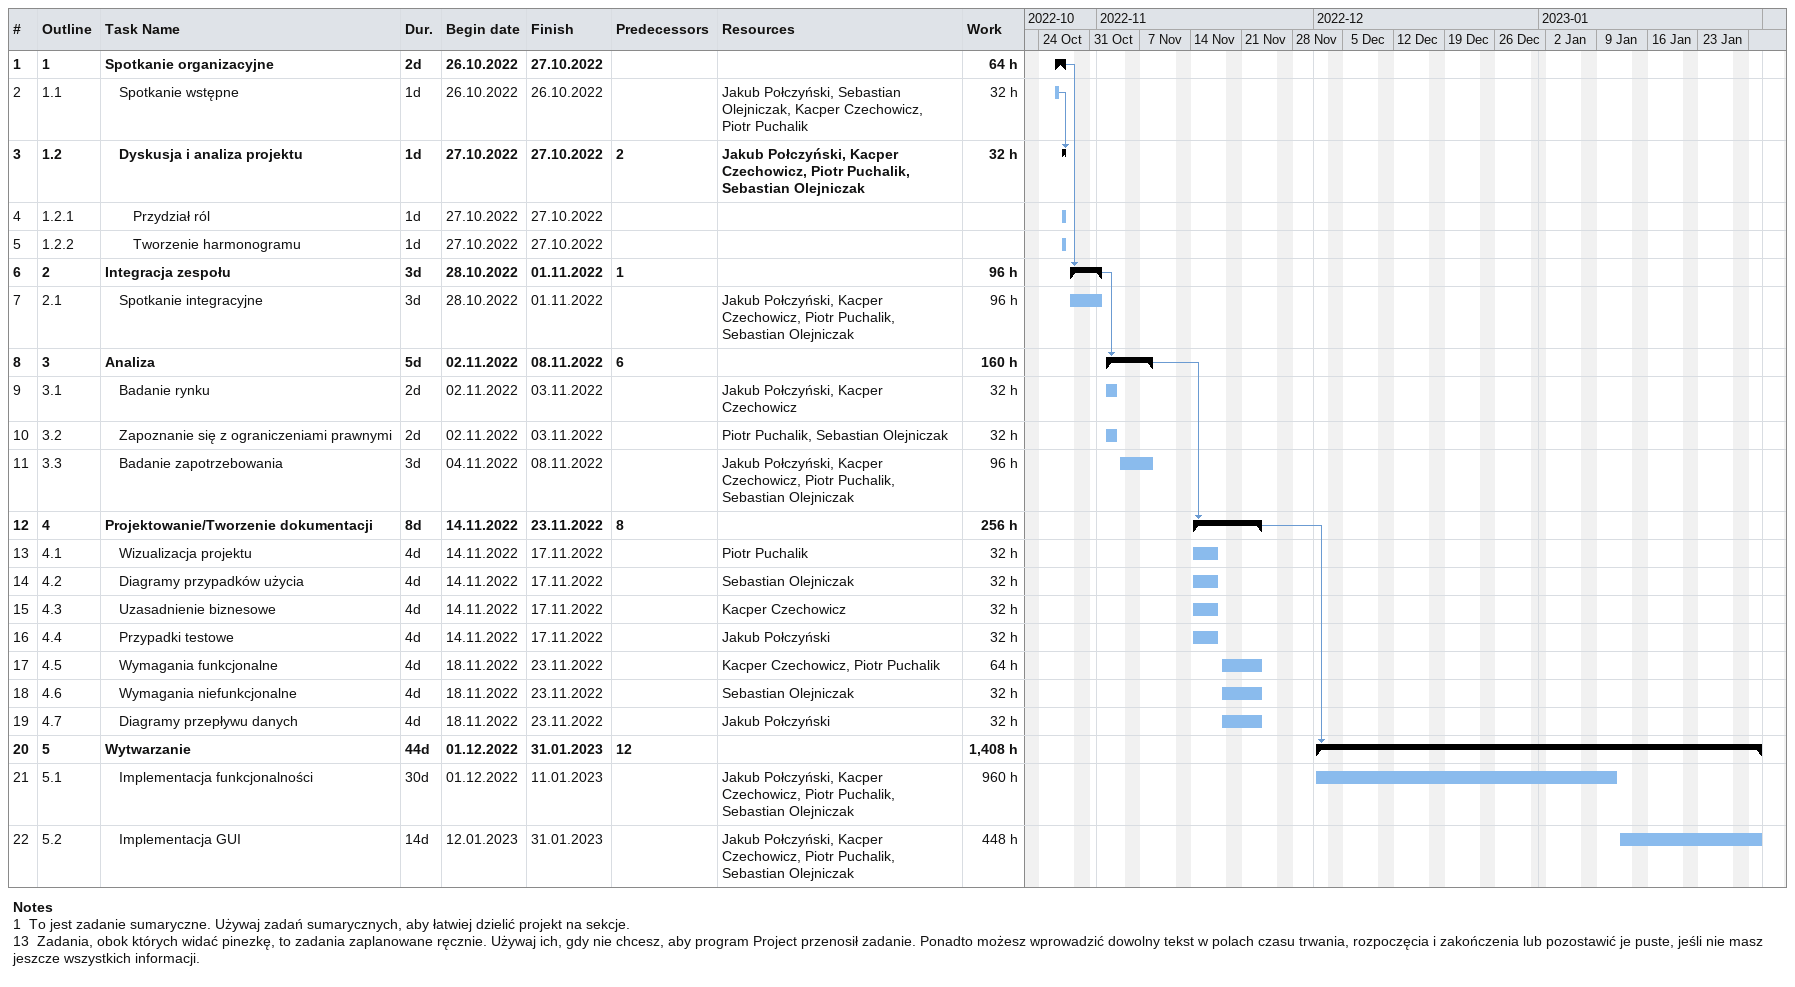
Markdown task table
| ID | WBS | Task | Duration | Start | Finish | Predecessors | Resources | Work (h) |
|---|---|---|---|---|---|---|---|---|
| 1 | 1 | **Spotkanie organizacyjne** | 2d | 2022-10-26 | 2022-10-27 |  |  | 64 |
| 2 | 1.1 | Spotkanie wstępne | 1d | 2022-10-26 | 2022-10-26 |  | Jakub Połczyński, Sebastian Olejniczak, Kacper Czechowicz, Piotr Puchalik | 32 |
| 3 | 1.2 | **Dyskusja i analiza projektu** | 1d | 2022-10-27 | 2022-10-27 | 2 | Jakub Połczyński, Kacper Czechowicz, Piotr Puchalik, Sebastian Olejniczak | 32 |
| 4 | 1.2.1 | Przydział ról | 1d | 2022-10-27 | 2022-10-27 |  |  |  |
| 5 | 1.2.2 | Tworzenie harmonogramu | 1d | 2022-10-27 | 2022-10-27 |  |  |  |
| 6 | 2 | **Integracja zespołu** | 3d | 2022-10-28 | 2022-11-01 | 1 |  | 96 |
| 7 | 2.1 | Spotkanie integracyjne | 3d | 2022-10-28 | 2022-11-01 |  | Jakub Połczyński, Kacper Czechowicz, Piotr Puchalik, Sebastian Olejniczak | 96 |
| 8 | 3 | **Analiza** | 5d | 2022-11-02 | 2022-11-08 | 6 |  | 160 |
| 9 | 3.1 | Badanie rynku | 2d | 2022-11-02 | 2022-11-03 |  | Jakub Połczyński, Kacper Czechowicz | 32 |
| 10 | 3.2 | Zapoznanie się z ograniczeniami prawnymi | 2d | 2022-11-02 | 2022-11-03 |  | Piotr Puchalik, Sebastian Olejniczak | 32 |
| 11 | 3.3 | Badanie zapotrzebowania | 3d | 2022-11-04 | 2022-11-08 |  | Jakub Połczyński, Kacper Czechowicz, Piotr Puchalik, Sebastian Olejniczak | 96 |
| 12 | 4 | **Projektowanie/Tworzenie dokumentacji** | 8d | 2022-11-14 | 2022-11-23 | 8 |  | 256 |
| 13 | 4.1 | Wizualizacja projektu | 4d | 2022-11-14 | 2022-11-17 |  | Piotr Puchalik | 32 |
| 14 | 4.2 | Diagramy przypadków użycia | 4d | 2022-11-14 | 2022-11-17 |  | Sebastian Olejniczak | 32 |
| 15 | 4.3 | Uzasadnienie biznesowe | 4d | 2022-11-14 | 2022-11-17 |  | Kacper Czechowicz | 32 |
| 16 | 4.4 | Przypadki testowe | 4d | 2022-11-14 | 2022-11-17 |  | Jakub Połczyński | 32 |
| 17 | 4.5 | Wymagania funkcjonalne | 4d | 2022-11-18 | 2022-11-23 |  | Kacper Czechowicz, Piotr Puchalik | 64 |
| 18 | 4.6 | Wymagania niefunkcjonalne | 4d | 2022-11-18 | 2022-11-23 |  | Sebastian Olejniczak | 32 |
| 19 | 4.7 | Diagramy przepływu danych | 4d | 2022-11-18 | 2022-11-23 |  | Jakub Połczyński | 32 |
| 20 | 5 | **Wytwarzanie** | 44d | 2022-12-01 | 2023-01-31 | 12 |  | 1408 |
| 21 | 5.1 | Implementacja funkcjonalności | 30d | 2022-12-01 | 2023-01-11 |  | Jakub Połczyński, Kacper Czechowicz, Piotr Puchalik, Sebastian Olejniczak | 960 |
| 22 | 5.2 | Implementacja GUI | 14d | 2023-01-12 | 2023-01-31 |  | Jakub Połczyński, Kacper Czechowicz, Piotr Puchalik, Sebastian Olejniczak | 448 |

Notes
- 1: To jest zadanie sumaryczne. Używaj zadań sumarycznych, aby łatwiej dzielić projekt na sekcje.
- 13: Zadania, obok których widać pinezkę, to zadania zaplanowane ręcznie. Używaj ich, gdy nie chcesz, aby program Project przenosił zadanie. Ponadto możesz wprowadzić dowolny tekst w polach czasu trwania, rozpoczęcia i zakończenia lub pozostawić je puste, jeśli nie masz jeszcze wszystkich informacji.
